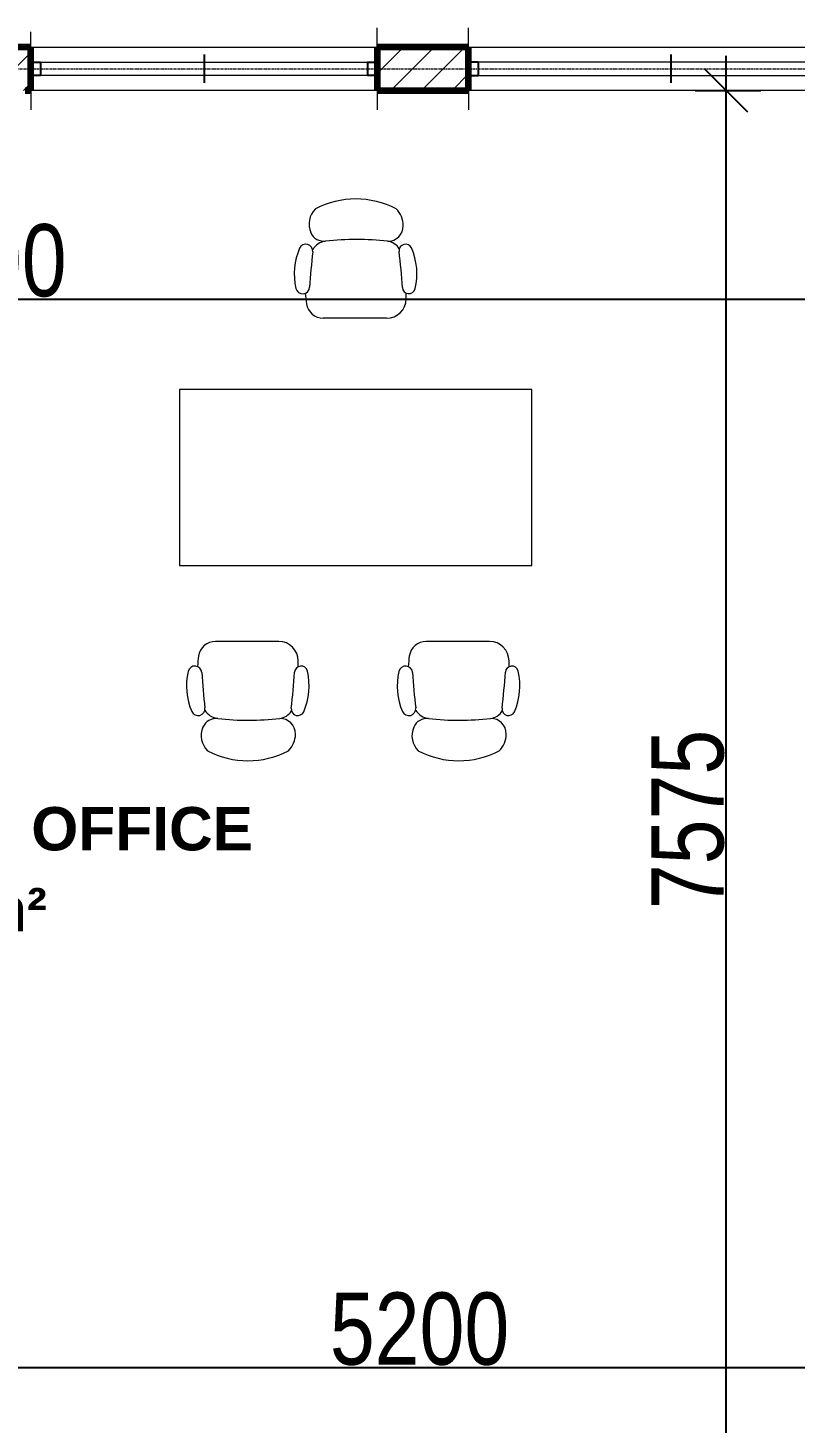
# Model space of a CAD drawing. Header units: millimetres. Extents: x -35190 to 411743, y -233114 to 23872.
# Drawn here: x 241891 to 245877, y 5607 to 12856 of the extents above; entities that cross this region are included whole.
import ezdxf

# ---------------------------------------------------------------- set-up
doc = ezdxf.new("R2010")
doc.units = ezdxf.units.MM
doc.linetypes.add('Grid Line', pattern=[22.225, 12.7, -3.175, 3.175, -3.175])
for name, color, linetype, lineweight in [('A-ANNO-DIMS', 211, 'Continuous', 9), ('A-AREA-IDEN', 2, 'Continuous', 9), ('A-GLAZ', 151, 'Continuous', 18), ('A-WALL', 113, 'Continuous', 18), ('A-WALL-PATT', 111, 'Continuous', 18), ('I-FURN', 30, 'Continuous', 18), ('S-GRID', 1, 'Continuous', 9)]:
    doc.layers.add(name, color=color, linetype=linetype, lineweight=lineweight)
doc.styles.add('Arial_3', font='arial.ttf', dxfattribs={"width": 0.8, "height": 375})
doc.styles.add('Arial_B', font='arialbd.ttf', dxfattribs={"height": 225})
doc.dimstyles.new('main_4_5mm', dxfattribs={"dimscale": 304.8, "dimtxt": 382.597275, "dimasz": 0.738189, "dimexe": 0.590551, "dimexo": 0.0625, "dimgap": 0.024606, "dimtad": 1, "dimdec": 0, "dimzin": 0, "dimdsep": 46, "dimtxsty": 'Arial_3', "dimblk1": 'OBLIQUE', "dimblk2": 'OBLIQUE', "dimsah": 1, "dimcen": 0.09, "dimdle": 0.590551, "dimazin": 0, "dimtfac": 1, "dimtdec": 4, "dimtix": 1, "dimtmove": 0, "dimatfit": 3, "dimfxl": 0.590551, "dimfxlon": 1, "dimtvp": 1, "dimtolj": 1, "dimtzin": 0, "dimarcsym": 2})

# ---------------------------------------------------------------- blocks, each defined once
blk = doc.blocks.new('Sliding - 2L - SL2_1 X 1_8-V2-SECOND FLOOR')
at = {"layer": 'A-GLAZ'}
for p, q in [((-723.8, 112.5), (-723.8, 212.5)), ((1376.2, 112.5), (1376.2, 212.5)), ((1326.2, 35), (-673.8, 35)), ((-673.8, -35), (1326.2, -35)), ((-723.8, -112.5), (-723.8, -192.5)), ((1376.2, -112.5), (1376.2, -212.5))]:
    blk.add_line(p, q, dxfattribs=at)
at = {"layer": 'A-GLAZ', "lineweight": 25}
for p, q in [((326.2, -75), (326.2, 72.5)), ((-673.8, 35), (-723.8, 35)), ((-673.8, -35), (-673.8, 35)), ((1376.2, 35), (1326.2, 35)), ((1326.2, -35), (1326.2, 35)), ((-723.8, -35), (-673.8, -35)), ((1326.2, -35), (1376.2, -35))]:
    blk.add_line(p, q, dxfattribs=at)
blk = doc.blocks.new('Sliding - 2L - SL1_8 X 1_8-417557-SECOND FLOOR')
at = {"layer": 'A-GLAZ'}
for p, q in [((-573.8, 112.5), (-573.8, 192.5)), ((1226.2, 112.5), (1226.2, 212.5)), ((-523.8, 35), (1176.2, 35)), ((1176.2, -35), (-523.8, -35)), ((-573.8, -112.5), (-573.8, -212.5)), ((1226.2, -112.5), (1226.2, -212.5))]:
    blk.add_line(p, q, dxfattribs=at)
at = {"layer": 'A-GLAZ', "lineweight": 25}
for p, q in [((326.2, 75), (326.2, -72.5)), ((-573.8, 35), (-523.8, 35)), ((-523.8, 35), (-523.8, -35)), ((1176.2, 35), (1226.2, 35)), ((1176.2, 35), (1176.2, -35)), ((-523.8, -35), (-573.8, -35)), ((1226.2, -35), (1176.2, -35))]:
    blk.add_line(p, q, dxfattribs=at)
blk = doc.blocks.new('Steelcase Turnstone - A La Carte - Seating - Task Chair - Modified Round Back-554156-SECOND FLOOR')
at = {"layer": 'I-FURN'}
blk.add_line((160.9, 9.5), (-167.8, 9.5), dxfattribs=at)
for centre, radius, start, end in [((1, 177.6), 451.9, 62.31577, 117.68423), ((-131, 498.9), 111, 134.66463, 203.63089), ((125.9, 490.6), 121.9, 360, 45.71904), ((-164, 484.5), 75, 203.63089, 276.36911), ((166.5, 490.6), 81.3, 270, 360), ((12.8, 240.6), 331.6, 156.40012, 193.17067), ((-258.2, 358.9), 36, 353.25983, 156.40012), ((-145.8, 321.6), 88.9, 96.36911, 150.17907), ((2.4, -1005.8), 1424.6, 83.38651, 96.36911), ((157, 327.3), 82.5, 31.59857, 83.38651), ((259.7, 361), 33.8, 23.84922, 186.92811), ((-12.8, 240.6), 331.6, 346.54131, 23.84922), ((2857.8, -9.3), 3101.7, 173.25983, 176.66454), ((-2893.1, -22.1), 3142.2, 3.48976, 6.92811), ((-274.9, 173.3), 36.2, 193.17067, 356.66454), ((276.9, 171.2), 33.7, 183.48976, 346.54131), ((315.7, 170.1), 577.7, 183.01685, 188.43094), ((-167.8, 98.4), 88.9, 188.43094, 270), ((160.9, 111.1), 101.6, 270, 359.91362), ((-922.3, 112.8), 1184.9, 359.91362, 1.35994)]:
    blk.add_arc(centre, radius, start, end, dxfattribs=at)
blk = doc.blocks.new('M_Desk - 1830 x 915mm-99776-SECOND FLOOR')
at = {"layer": 'I-FURN'}
for p, q in [((1677, 838.5), (-153, 838.5)), ((-153, 838.5), (-153, -76.5)), ((1677, -76.5), (1677, 838.5)), ((-153, -76.5), (1677, -76.5))]:
    blk.add_line(p, q, dxfattribs=at)
blk = doc.blocks.new('Steelcase Turnstone - A La Carte - Seating - Task Chair - Modified Round Back-563677-SECOND FLOOR')
at = {"layer": 'I-FURN'}
blk.add_line((160.9, -9.5), (-167.8, -9.5), dxfattribs=at)
for centre, radius, start, end in [((-167.8, -98.4), 88.9, 90, 171.56906), ((160.9, -111.1), 101.6, 0.08638, 90), ((-274.9, -173.3), 36.2, 3.33546, 166.82933), ((315.7, -170.1), 577.7, 171.56906, 176.98315), ((276.9, -171.2), 33.7, 13.45869, 176.51024), ((-922.3, -112.8), 1184.9, 358.64006, 0.08638), ((12.8, -240.6), 331.6, 166.82933, 203.59988), ((2857.8, 9.3), 3101.7, 183.33546, 186.74017), ((-2893.1, 22.1), 3142.2, 353.07189, 356.51024), ((-12.8, -240.6), 331.6, 336.15078, 13.45869), ((-258.2, -358.9), 36, 203.59988, 6.74017), ((259.7, -361), 33.8, 173.07189, 336.15078), ((-164, -484.5), 75, 83.63089, 156.36911), ((-145.8, -321.6), 88.9, 209.82093, 263.63089), ((2.4, 1005.8), 1424.6, 263.63089, 276.61349), ((157, -327.3), 82.5, 276.61349, 328.40143), ((166.5, -490.6), 81.3, 0, 90), ((-131, -498.9), 111, 156.36911, 225.33537), ((125.9, -490.6), 121.9, 314.28096, 0), ((1, -177.6), 451.9, 242.31577, 297.68423)]:
    blk.add_arc(centre, radius, start, end, dxfattribs=at)
blk = doc.blocks.new('_Oblique')
at = {"color": 0, "linetype": 'ByBlock', "lineweight": -2}
blk.add_line((-0.5, -0.5), (0.5, 0.5), dxfattribs=at)
blk = doc.blocks.new('*D5194')
at = {"layer": 'A-ANNO-DIMS', "color": 0, "lineweight": -2, "transparency": 16777216}
for p, q in [((236725.9, 11608.3), (236725.9, 11267.4)), ((246525.9, 11608.3), (246525.9, 11267.4)), ((236545.9, 11447.4), (246705.9, 11447.4))]:
    blk.add_line(p, q, dxfattribs=at)
at = {"layer": 'Defpoints', "color": 0, "transparency": 16777216}
for p in [(236725.9, 11627.4), (246525.9, 11627.4), (246525.9, 11447.4)]:
    blk.add_point(p, dxfattribs=at)
at = {"layer": 'A-ANNO-DIMS', "color": 0, "lineweight": -2, "transparency": 16777216, "xscale": 224.9999999999999, "yscale": 224.9999999999999, "zscale": 224.9999999999999, "rotation": 180}
blk.add_blockref('_Oblique', (236725.9, 11447.4), dxfattribs=at)
at = {"layer": 'A-ANNO-DIMS', "color": 0, "lineweight": -2, "transparency": 16777216, "xscale": 224.9999999999999, "yscale": 224.9999999999999, "zscale": 224.9999999999999}
blk.add_blockref('_Oblique', (246525.9, 11447.4), dxfattribs=at)
at = {"layer": 'A-ANNO-DIMS', "color": 0, "transparency": 16777216, "insert": (241625.9, 11646.3), "char_height": 375, "width": 1101.88, "attachment_point": 5, "style": 'Arial_3'}
blk.add_mtext('\\A1;9800', dxfattribs=at)
blk = doc.blocks.new('*D5195')
at = {"layer": 'A-ANNO-DIMS', "color": 0, "lineweight": -2, "transparency": 16777216}
for p, q in [((245518.6, 4776), (245518.6, 12711)), ((245357.6, 12531), (245698.6, 12531)), ((245357.6, 4956), (245698.6, 4956))]:
    blk.add_line(p, q, dxfattribs=at)
at = {"layer": 'Defpoints', "color": 0, "transparency": 16777216}
for p in [(245338.6, 12531), (245518.6, 12531), (245338.6, 4956)]:
    blk.add_point(p, dxfattribs=at)
at = {"layer": 'A-ANNO-DIMS', "color": 0, "lineweight": -2, "transparency": 16777216, "xscale": 224.9999999999999, "yscale": 224.9999999999999, "zscale": 224.9999999999999}
for p, rotation in [((245518.6, 12531), 90), ((245518.6, 4956), 270)]:
    blk.add_blockref('_Oblique', p, dxfattribs=dict(at, rotation=rotation))
at = {"layer": 'A-ANNO-DIMS', "color": 0, "transparency": 16777216, "insert": (245320.4, 8743.5), "char_height": 375, "width": 1101.88, "attachment_point": 5, "rotation": 90, "style": 'Arial_3'}
blk.add_mtext('\\A1;7575', dxfattribs=at)
blk = doc.blocks.new('*D5498')
at = {"layer": 'A-ANNO-DIMS', "color": 0, "lineweight": -2, "transparency": 16777216}
for p, q in [((241325.9, 6057.7), (241325.9, 5716.7)), ((246525.9, 6057.7), (246525.9, 5716.7)), ((241145.9, 5896.7), (246705.9, 5896.7))]:
    blk.add_line(p, q, dxfattribs=at)
at = {"layer": 'Defpoints', "color": 0, "transparency": 16777216}
for p in [(241325.9, 6076.7), (246525.9, 6076.7), (246525.9, 5896.7)]:
    blk.add_point(p, dxfattribs=at)
at = {"layer": 'A-ANNO-DIMS', "color": 0, "lineweight": -2, "transparency": 16777216, "xscale": 224.9999999999999, "yscale": 224.9999999999999, "zscale": 224.9999999999999, "rotation": 180}
blk.add_blockref('_Oblique', (241325.9, 5896.7), dxfattribs=at)
at = {"layer": 'A-ANNO-DIMS', "color": 0, "lineweight": -2, "transparency": 16777216, "xscale": 224.9999999999999, "yscale": 224.9999999999999, "zscale": 224.9999999999999}
blk.add_blockref('_Oblique', (246525.9, 5896.7), dxfattribs=at)
at = {"layer": 'A-ANNO-DIMS', "color": 0, "transparency": 16777216, "insert": (243925.9, 6095.7), "char_height": 375, "width": 1101.88, "attachment_point": 5, "style": 'Arial_3'}
blk.add_mtext('\\A1;5200', dxfattribs=at)

msp = doc.modelspace()

# ---------------------------------------------------------------- hatches: boundary and pattern name
at = {"layer": 'A-WALL-PATT'}
h = msp.add_hatch(dxfattribs=at)
h.set_pattern_fill('FP_1', color=256, style=0, pattern_type=2)
h.set_pattern_definition([(45, (247326.97, -1578.69), (-79.5495, 79.5495), [])])
h.paths.add_polyline_path([(237045.9, 12531), (237045.9, 12756), (236500.9, 12756), (236500.9, 12531), (236895.9, 12531)])
h.paths.add_polyline_path([(239245.9, 12531), (239575.9, 12531), (239575.9, 12756), (239145.9, 12756), (239145.9, 12531)])
h.paths.add_polyline_path([(241905.9, 12531), (241905.9, 12756), (241375.9, 12756), (241375.9, 12531), (241875.9, 12531)])
h.paths.add_polyline_path([(243938.4, 12531), (244180.9, 12531), (244180.9, 12756), (243705.9, 12756), (243705.9, 12531)])
h.paths.add_polyline_path([(246525.9, 12531), (246525.9, 12756), (246280.9, 12756), (246280.9, 12531)])

# ---------------------------------------------------------------- linework, layer by layer
at = {"layer": 'A-WALL', "lineweight": 140}
for p, q in [((241905.9, 12756), (241525.9, 12756)), ((241905.9, 12531), (241905.9, 12756)), ((244180.9, 12756), (243705.9, 12756)), ((243705.9, 12756), (243705.9, 12531)), ((244180.9, 12531), (244180.9, 12756)), ((241875.9, 12531), (241905.9, 12531)), ((243705.9, 12531), (244180.9, 12531))]:
    msp.add_line(p, q, dxfattribs=at)
at = {"layer": 'A-WALL'}
for p, q in [((241905.9, 12756), (243705.9, 12756)), ((244180.9, 12756), (246280.9, 12756)), ((243705.9, 12531), (241905.9, 12531)), ((246280.9, 12531), (244180.9, 12531))]:
    msp.add_line(p, q, dxfattribs=at)
at = {"layer": 'S-GRID', "linetype": 'Grid Line'}
msp.add_line((231291.7, 12643.5), (294398.4, 12643.5), dxfattribs=at)

# ---------------------------------------------------------------- block references
at = {"layer": 'A-GLAZ'}
msp.add_blockref('Sliding - 2L - SL1_8 X 1_8-417557-SECOND FLOOR', (242479.7, 12643.5), dxfattribs=at)
at = {"layer": 'A-GLAZ', "rotation": 180}
msp.add_blockref('Sliding - 2L - SL2_1 X 1_8-V2-SECOND FLOOR', (245557.1, 12643.5), dxfattribs=at)
at = {"layer": 'I-FURN'}
for name, p in [('Steelcase Turnstone - A La Carte - Seating - Task Chair - Modified Round Back-554156-SECOND FLOOR', (243593.5, 11337.9)), ('M_Desk - 1830 x 915mm-99776-SECOND FLOOR', (242831.5, 10139.4)), ('Steelcase Turnstone - A La Carte - Seating - Task Chair - Modified Round Back-563677-SECOND FLOOR', (243033.3, 9677.9)), ('Steelcase Turnstone - A La Carte - Seating - Task Chair - Modified Round Back-563677-SECOND FLOOR', (244128.5, 9677.9))]:
    msp.add_blockref(name, p, dxfattribs=at)

# ---------------------------------------------------------------- texts
at = {"layer": 'A-AREA-IDEN', "char_height": 225, "attachment_point": 1, "style": 'Arial_B'}
for s, insert, width in [('LIBRARIAN OFFICE', (240092.7, 8807.9), 3619.619), ('74 m²', (241169.4, 8387), 1010.126)]:
    msp.add_mtext(s, dxfattribs=dict(at, insert=insert, width=width))

# ---------------------------------------------------------------- dimensions: what is measured, and where the dimension line sits
at = {"layer": 'A-ANNO-DIMS'}
dim = msp.add_linear_dim(base=(245518.6, 12531), p1=(245338.6, 4956), p2=(245338.6, 12531), angle=90, dimstyle='main_4_5mm', override={"dimpost": '<>', "dimfxl": 7575}, dxfattribs=at)
dim.commit()
dim.dimension.update_dxf_attribs({"geometry": '*D5195', "text_midpoint": (245320.4, 8743.5)})
for base, p1, p2, override, picture, middle in [((246525.9, 11447.4), (236725.9, 11627.4), (246525.9, 11627.4), {"dimpost": '<>', "dimfxl": 9800}, '*D5194', (241625.9, 11646.3)), ((246525.9, 5896.7), (241325.9, 6076.7), (246525.9, 6076.7), {"dimpost": '<>', "dimfxl": 5200}, '*D5498', (243925.9, 6095.7))]:
    dim = msp.add_linear_dim(base=base, p1=p1, p2=p2, dimstyle='main_4_5mm', override=override, dxfattribs=at)
    dim.commit()
    dim.dimension.update_dxf_attribs({"geometry": picture, "text_midpoint": middle})

doc.saveas('drawing.dxf')
